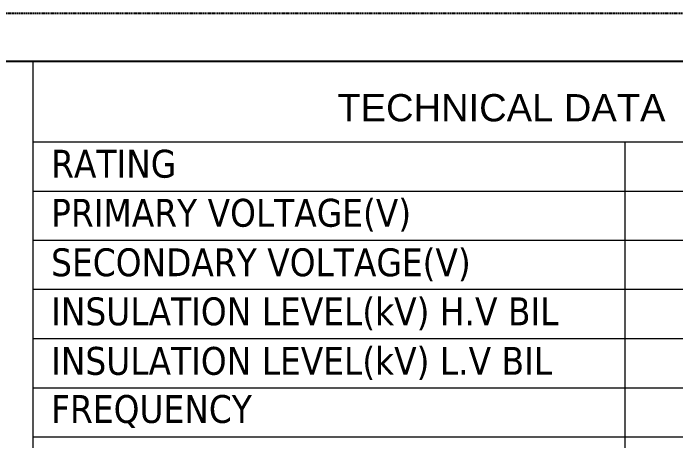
# Model space of a CAD drawing. Extents: x 4438 to 384502, y -178203 to -21188.
# Drawn here: x 379356 to 379906, y -175646 to -175291 of the extents above; entities that cross this region are included whole.
import ezdxf

# ---------------------------------------------------------------- set-up
doc = ezdxf.new("R2010")
doc.units = 0
doc.header["$LTSCALE"] = 8
doc.header["$MEASUREMENT"] = 0
doc.linetypes.add('HIDDEN', pattern=[0.375, 0.25, -0.125])
doc.layers.get('0').update_dxf_attribs({"linetype": 'CONTINUOUS'})
doc.layers.add('6文字层', color=3, linetype='CONTINUOUS')
doc.layers.add('PL', color=5, linetype='CONTINUOUS')
doc.layers.add('铁心', color=3, linetype='CONTINUOUS', lineweight=0)
doc.styles.add('PDF Arial', font='arial.ttf')
doc.styles.add('Tahoma$001', font='tahoma.ttf', dxfattribs={"height": 2.159784})

msp = doc.modelspace()

# ---------------------------------------------------------------- linework, layer by layer
at = {"color": 7}
msp.add_lwpolyline([(377063.749, -175331.182), (380177.094, -175331.182), (380177.094, -177841.884), (377063.749, -177841.884)], close=True, dxfattribs=at)
at = {"layer": '6文字层', "lineweight": 13}
for points in [[(379371.912, -175331.182), (380177.094, -175331.182)], [(379371.912, -175331.182), (379371.912, -176020.154)]]:
    msp.add_lwpolyline(points, dxfattribs=at)
at = {"layer": 'PL', "color": 1, "linetype": 'HIDDEN', "ltscale": 0.5}
msp.add_lwpolyline([(376864.176, -175291.267), (380217.009, -175291.267), (380217.009, -177881.799), (376864.176, -177881.799)], close=True, dxfattribs=at)
at = {"layer": '铁心', "lineweight": 13}
for points in [[(379371.912, -175397.93), (380177.094, -175397.93)], [(379863.903, -175397.93), (379863.903, -176020.154)], [(379371.912, -175439.066), (380177.094, -175439.066)], [(379371.912, -175479.813), (380177.094, -175479.813)], [(379371.912, -175520.561), (380177.094, -175520.561)], [(379371.912, -175561.308), (380177.094, -175561.308)], [(379371.912, -175602.444), (380177.094, -175602.444)], [(379371.912, -175643.191), (380177.094, -175643.191)]]:
    msp.add_lwpolyline(points, dxfattribs=at)

# ---------------------------------------------------------------- texts
for s, height, style, p in [('TECHNICAL DATA', 22.66633, 'PDF Arial', (379625.045, -175381.067)), ('RATING', 23.1456, 'Tahoma$001', (379387.142, -175427.811)), ('PRIMARY VOLTAGE(V)', 23.14557, 'Tahoma$001', (379387.142, -175468.559)), ('SECONDARY VOLTAGE(V)', 23.14557, 'Tahoma$001', (379387.142, -175509.695)), ('INSULATION LEVEL(kV) H.V BIL', 23.14557, 'Tahoma$001', (379387.142, -175550.442)), ('INSULATION LEVEL(kV) L.V BIL', 23.14557, 'Tahoma$001', (379387.142, -175591.578)), ('FREQUENCY', 23.1456, 'Tahoma$001', (379387.142, -175631.549))]:
    msp.add_text(s, height=height, dxfattribs=dict(at, style=style)).set_placement(p)

doc.saveas('drawing.dxf')
